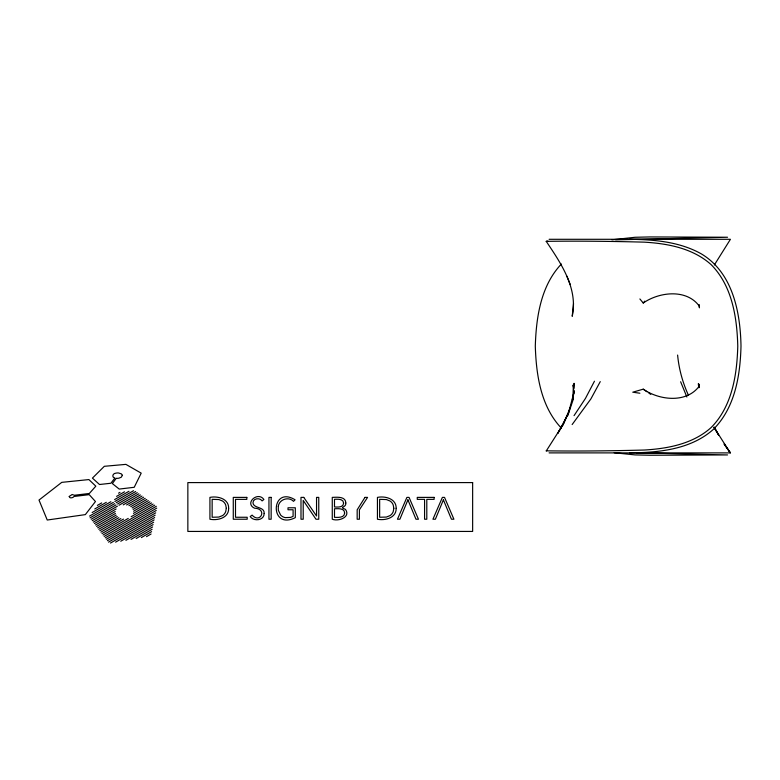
<?xml version="1.0" encoding="UTF-8"?>
<svg xmlns="http://www.w3.org/2000/svg" width="780" height="780" viewBox="0 0 780 780"><rect width="100%" height="100%" fill="white"/><g stroke="black" fill="none" stroke-linecap="round" stroke-linejoin="round"><path stroke-width="1.17" d="M573.69 391.16L573.583 393.403L573.056 385.135L573.612 387.28M573.797 388.927L574.07 383.321L572.442 400.101L574.373 390.819L567.908 415.233L573.456 398.775M699.221 387.631L699.426 384.345L698.714 387.68M573.534 303.537L572.218 316.29C578.224 288.376 560.966 263.318 546.215 241.342L547.765 241.108M570.19 407.784L563.111 424.71L567.158 415.779L557.817 433.339L563.17 424.398L546.263 450.938M594.457 381.206L585.448 398.424L574.041 415.642M600.259 381.625L590.889 398.911L572.149 424.554M714.334 264.995L730.431 239.294L549.1 239.294M639.883 298.954L643.237 303.02L644.767 301.129M699.445 385.856C686.77 403.562 659.295 400.354 643.237 389.161L632.765 392.194L639.883 393.227M561.395 264.03C540.793 285.685 536.182 317.353 535.304 346.096C536.182 374.829 540.793 406.497 561.395 428.152M643.237 303.02C659.295 291.827 686.77 288.619 699.445 306.325M97.364 505.411L101.683 502.915M118.54 493.184L119.993 492.346M94.76 508.969L106.285 502.32M116.581 496.373L124.498 491.8M92.157 512.528L110.877 501.716M114.621 499.561L129.002 491.254M89.554 516.087L113.324 502.369M114.855 501.482L133.497 490.717M90.1 517.832L114.68 503.636M116.23 502.739L135.652 491.527M91.182 519.256L116.035 504.913M117.605 504.007L137.241 492.668M92.264 520.689L117.39 506.181M118.979 505.264L138.83 493.808M93.346 522.122L116.103 508.979M123.24 504.865L140.41 494.949M94.429 523.546L115.235 511.534M126.614 504.962L141.999 496.08M95.511 524.979L115.43 513.484M128.983 505.654L143.588 497.221M96.593 526.412L116.132 515.132M130.767 506.678L145.178 498.361M97.675 527.836L117.254 516.535M132.132 507.946L146.767 499.502M98.767 529.269L118.804 517.696M133.107 509.438L148.356 500.633M99.85 530.692L120.832 518.583M133.575 511.222L149.935 501.774M100.932 532.126L123.493 519.1M133.399 513.386L151.525 502.915M102.014 533.559L128.242 518.408M131.176 516.721L153.114 504.055M103.096 534.983L154.703 505.196M104.179 536.416L156.293 506.327M105.261 537.849L156.721 508.141M106.343 539.273L156.205 510.491M107.435 540.706L155.698 512.84M108.517 542.139L155.181 515.19M110.468 543.065L154.674 517.54M115.606 542.149L154.157 519.889M120.754 541.232L153.65 522.249M125.902 540.316L153.133 524.599M131.05 539.399L152.617 526.948M136.198 538.483L152.11 529.298M141.346 537.566L151.593 531.648M146.494 536.65L151.086 533.998M611.92 239.811L635.066 237.276L649.789 236.935L727.545 237.247L615.605 239.85M546.215 450.84C578.887 451.259 611.578 450.898 644.251 450.031C667.972 448.646 693.069 443.888 711.253 427.44C732.206 406.165 737.002 374.731 737.773 346.096C737.002 317.45 732.206 286.016 711.253 264.742C693.069 248.303 667.972 243.535 644.251 242.151C611.578 241.283 578.887 240.922 546.215 241.342M629.752 452.887C658.778 452.575 690.485 449.602 713.193 429.526C735.014 407.891 740.259 375.57 741 346.096C740.395 312.283 732.742 272.649 701.366 253.9C679.633 241.683 654.196 239.596 629.752 239.294M549.1 452.887L730.431 452.887L724.103 443.986L730.294 452.887L713.934 427.177L718.633 435.094L714.314 427.196M636.812 452.79L727.545 454.935L649.789 455.247L635.066 454.906L614.231 452.761M643.237 389.161L646.99 391.774M648.862 393.071L650.744 394.378M686.868 397L680.628 381.752M688.525 395.44C682.685 382.707 678.912 369.008 677.615 355.056M566.885 276.178L570.19 284.398M698.656 386.851L698.441 383.506L698.607 387.104M699.221 304.551L699.426 307.846L699.309 305.526M122.353 475.303L121.329 477.165L118.989 478.159A8.668 8.668 0 0 1 116.259 478.296L112.349 483.571L119.213 489.07L134.219 487.295L141.2 473.148L125.902 464.373L104.325 466.303L92.43 478.111L99.499 484.507L110.896 483.249L114.874 478.003C111.257 477.37 112.876 473.099 115.908 473.158A8.668 8.668 0 0 1 118.57 472.982L121.397 473.899L122.353 475.303M345.813 502.973C346.418 508.092 338.198 506.532 345.462 509.369C351.117 517.208 338.305 521.722 332.27 519.226L332.27 497.386C336.736 497.231 345.735 496.168 345.813 502.973M278.294 506.464L278.294 510.188L280.566 514.975A8.668 8.668 0 0 0 285.207 517.618L290.599 517.413L293.095 516.389L293.095 509.759L288.005 509.759L288.005 507.78L295.318 507.78L295.318 517.647C269.178 530.8 270.787 484.848 295.074 499.795L293.524 501.335C288.717 496.207 279.016 499.395 278.294 506.464M226.307 508.307L225.703 511.612A8.239 8.239 0 0 1 222.534 515.59L218.868 517.062L212.15 517.257L212.15 499.356L218.868 499.551L222.534 501.023A8.239 8.239 0 0 1 225.703 505.011L226.307 508.307M393.822 508.307L393.218 511.612A8.239 8.239 0 0 1 390.049 515.59L386.383 517.062L379.655 517.257L379.655 499.356L386.383 499.551L390.049 501.023A8.229 8.229 0 0 1 393.218 505.011L393.822 508.307M228.647 508.307C228.959 517.949 217.571 520.806 209.927 519.226L209.927 497.386C217.571 495.807 228.95 498.664 228.647 508.307M396.162 508.307C396.464 517.949 385.086 520.806 377.442 519.226L377.442 497.386C385.086 495.807 396.454 498.664 396.162 508.307M264.157 513.493C264.225 520.591 253.656 521.713 250.185 516.545L252.096 515.122C260.286 524.17 267.793 508.687 254.475 508.18C244.15 503.217 257.878 490.942 263.884 499.483L262.119 500.906C259.915 497.406 252.973 498.215 252.964 502.817C253.627 508.852 264.752 506.327 264.157 513.493M343.6 503.119C343.551 507.702 337.526 507.117 334.493 506.951L334.493 499.298C337.545 499.19 343.483 498.605 343.6 503.119M344.643 513.055C344.419 518.017 337.896 517.433 334.493 517.316L334.493 508.775C337.877 508.658 344.653 507.936 344.643 513.055M69.235 496.45C69.371 498.81 73.125 497.854 74.1 496.46L89.222 494.647L95.453 501.53L85.342 514.615L47.239 520.026L39 500.058L61.757 482.362L88.891 479.573L95.823 486.174L89.329 493.477L74.373 495.251L72.169 494.5L69.235 496.45M407.921 499.853L399.896 519.226L397.459 519.226L406.897 497.386L409.061 497.386L418.441 519.226L415.964 519.226L407.921 499.853M443.391 499.853L435.377 519.226L432.939 519.226L442.377 497.386L444.532 497.386L453.911 519.226L451.444 519.226L443.391 499.853M364.972 497.386L357.172 509.818L357.172 519.226L359.395 519.226L359.395 509.818L367.565 497.386L364.972 497.386M472.641 482.596L187.853 482.596L187.853 531.433L472.641 531.433L472.641 482.596M246.821 497.386L233.278 497.386L233.278 519.226L247.192 519.226L247.192 517.257L235.501 517.257L235.501 499.356L246.821 499.356L246.821 497.386M271.157 497.386L268.944 497.386L268.944 519.226L271.157 519.226L271.157 497.386M303.771 497.386L300.992 497.386L300.992 519.226L303.215 519.226L303.215 500.438L315.988 519.226L318.757 519.226L318.757 497.386L316.543 497.386L316.543 515.99L303.771 497.386M434.109 497.386L417.261 497.386L417.261 499.356L424.573 499.356L424.573 519.226L426.796 519.226L426.796 499.356L434.109 499.356L434.109 497.386"/></g></svg>
